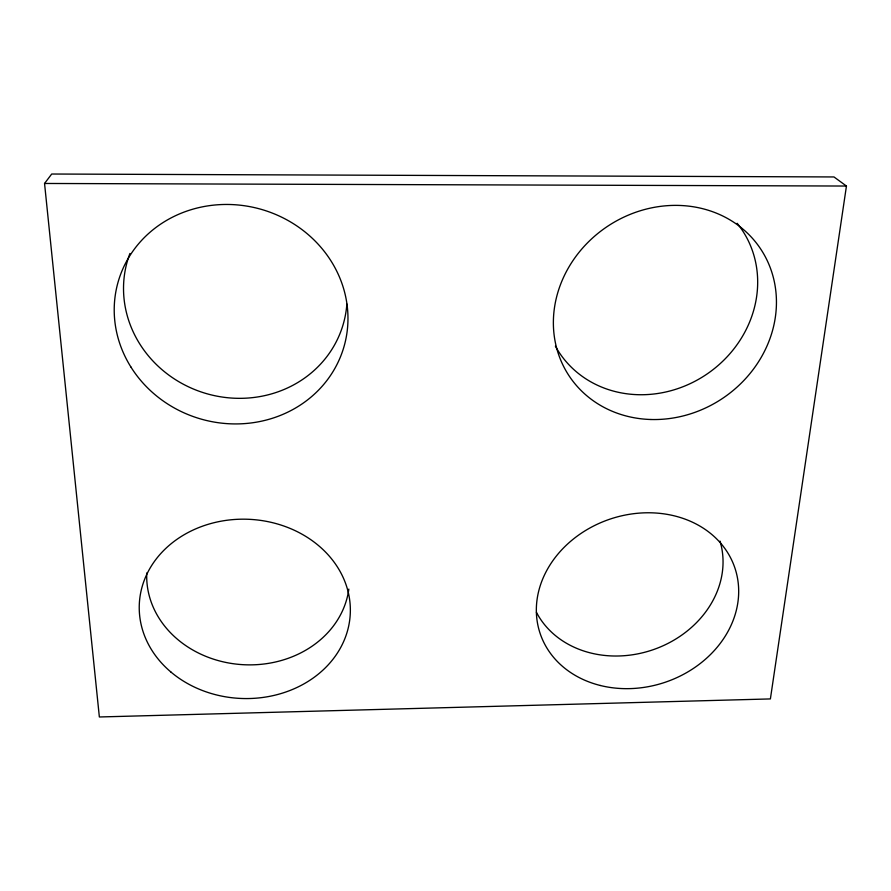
<?xml version="1.0" encoding="UTF-8"?>
<svg xmlns="http://www.w3.org/2000/svg" width="891" height="891" viewBox="0 0 891 891"><rect width="100%" height="100%" fill="white"/><g stroke="black" fill="none" stroke-linecap="round" stroke-linejoin="round"><path stroke-width="1.34" d="M846.45 186.041L770.392 698.923L99.358 716.977L44.55 183.468L51.711 174.023L833.976 176.953L846.45 186.041L44.55 183.468M348.827 589.085A101.44 87.118 3 0 1 240.292 664.497A101.44 87.118 3 0 1 146.77 572.946M346.866 304.054A112.455 105.071 17.4 0 1 212.57 395.214A112.455 105.071 17.4 0 1 129.93 253.456M737.147 223.285A110.072 99.915 -34.6 0 1 706.585 374.32A110.072 99.915 -34.6 0 1 555.383 346.187M720.017 541.115A98.801 83.799 -18.9 0 1 657.202 648.225A98.801 83.799 -18.9 0 1 536.415 612.262M130.821 366.88A117.478 109.092 15.8 0 0 333.234 371.213A117.478 109.092 15.8 0 0 229.232 204.484A117.478 109.092 15.8 0 0 130.821 366.88M650.965 419.505A114.894 103.49 -33.5 0 0 767.719 261.653A114.894 103.49 -33.5 0 0 576.032 256.24A114.894 103.49 -33.5 0 0 650.965 419.505M170.883 672.003A105.584 89.657 2.5 0 0 347.011 632.51A105.584 89.657 2.5 0 0 216.491 522.126A105.584 89.657 2.5 0 0 170.883 672.003M600.289 685.48A102.732 86.104 -18.6 0 0 737.592 578.627A102.732 86.104 -18.6 0 0 574.673 538.019A102.732 86.104 -18.6 0 0 600.289 685.48"/></g></svg>
